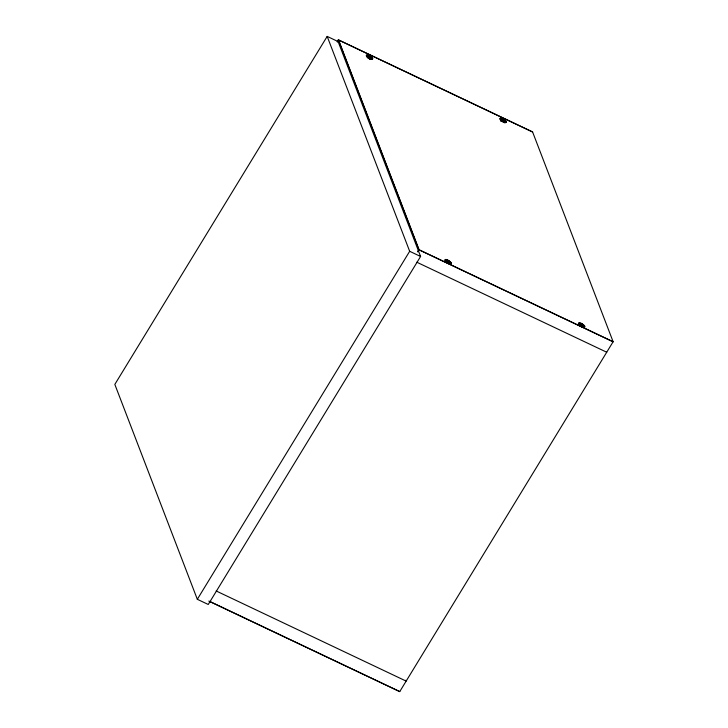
<?xml version="1.0" encoding="UTF-8"?>
<svg xmlns="http://www.w3.org/2000/svg" width="728" height="728" viewBox="0 0 728 728"><rect width="100%" height="100%" fill="white"/><g stroke="black" fill="none" stroke-linecap="round" stroke-linejoin="round"><path stroke-width="1.09" d="M579.179 324.943L579.27 323.441L581.008 324.142L580.853 323.432A2.921 0.837 31.4 0 1 581.854 323.905L584.147 325.753A2.921 0.837 31.4 0 1 584.329 326.235L584.12 326.371M500.809 120.475L500.855 119.747M367.267 56.802L367.276 56.593M367.258 56.893L367.076 56.42M367.067 56.511L367.249 57.084M445.864 261.125L445.827 261.771M579.388 325.079L579.452 323.924A2.921 0.837 31.4 0 1 579.27 323.441M367.094 56.065L367.285 56.493M445.673 260.761L447.493 261.416L448.193 262.471A2.921 0.837 31.4 0 0 449.185 262.945L449.021 263.117M500.664 119.319L502.475 120.029L503.185 121.085A2.921 0.837 31.4 0 0 504.176 121.558L503.858 121.894M371.444 58.731L372.199 58.24A2.921 0.837 31.4 0 0 372.017 57.758L369.715 55.91A2.921 0.837 31.4 0 0 368.723 55.437L368.878 56.147L367.121 55.683M367.312 56.102L367.322 55.929A2.921 0.837 31.4 0 1 367.139 55.446M445.691 260.433L447.447 260.842L447.292 260.124A2.921 0.837 31.4 0 1 448.284 260.597L450.587 262.453A2.921 0.837 31.4 0 1 450.769 262.926L449.085 262.216L450.323 263.208L449.322 263.873M445.882 260.733L445.618 261.725A2.493 0.71 31.4 0 1 445.745 261.106M502.375 119.465L500.682 118.992M367.376 56.739L367.585 55.164L368.814 56.156L367.749 57.903M445.955 261.425L446.155 259.851L447.383 260.842M500.946 120.047L501.146 118.473L502.438 119.456L502.284 118.746A2.921 0.837 31.4 0 1 503.275 119.21L505.578 121.066A2.921 0.837 31.4 0 1 505.76 121.54L505.441 121.749M579.515 324.734L579.716 323.159L580.953 324.151M367.94 57.767L368.222 56.848L369.078 56.848L369.615 57.776A2.921 0.837 31.4 0 0 370.616 58.249L370.461 57.539L372.199 58.24M446.528 262.471L446.81 261.552L447.656 261.543M501.455 121.212L501.792 120.156L502.639 120.156M580.089 325.771L580.371 324.852L581.217 324.852L581.754 325.771A2.921 0.837 31.4 0 0 582.746 326.244L582.464 326.554M368.004 57.184L368.723 55.437M368.905 57.885L369.715 55.91M447.547 262.426L448.284 260.597M501.81 119.902L502.284 118.746M502.702 120.639L503.275 119.21M446.646 261.716L447.292 260.124M580.298 324.688A2.675 0.764 31.4 0 1 581.026 323.587A2.675 0.764 31.4 0 1 584.074 326.235A2.675 0.764 31.4 0 1 580.298 324.688L580.853 323.432M581.308 325.243L581.854 323.905M327.181 36.4L114.833 384.402L197.324 599.299L208.254 604.477L420.593 256.474L338.111 41.578L327.181 36.4L409.673 251.296L420.593 256.474M337.137 41.742L338.302 39.831L532.577 131.914L613.167 341.851L418.891 249.768L338.302 39.831L532.623 132.032M337.428 41.969L338.593 40.058L419.137 249.886L417.972 251.788M368.869 58.222L369.933 56.475M369.76 58.95L370.834 57.203M369.951 59.423L371.016 57.676M371.053 59.378L371.944 57.922M197.324 599.299L409.673 251.296M417.726 251.679L418.891 249.768M417.927 251.679L419.091 249.768L613.122 341.732L399.754 691.6L208.809 601.091M501 121.54L502.065 119.792M502.429 121.531L503.494 119.783M503.803 121.64L503.103 122.158M504.613 122.686L505.505 121.23M445.299 261.543L445.964 260.451M447.665 260.042L447.074 261.78M579.524 323.76L579.079 324.488A2.493 0.71 31.4 0 1 579.388 324.415M581.235 323.35L580.635 325.088M581.326 326.59L582.391 324.834L583.246 324.834L581.645 326.581M581.9 326.945L582.964 325.198M369.506 58.577L371.098 56.83L370.252 56.83M503.603 121.303L504.668 120.138L503.812 120.138M448.084 263.272L449.676 261.525L448.83 261.525M372.017 57.758L371.353 58.195M505.341 121.813L504.131 122.559A2.493 0.71 31.4 0 0 504.459 121.731L504.686 121.649M584.329 326.235L582.591 325.534L583.82 326.572M504.877 122.122L504.167 122.586M504.276 121.913L504.522 121.758A2.493 0.71 31.4 0 0 501.92 120.002M370.67 59.232L371.753 58.522L370.516 57.53M582.773 327.209L583.883 326.517M449.058 262.226L449.185 262.945M582.591 325.534L582.746 326.244M504.085 120.839L505.76 121.54M367.322 55.929L369.078 56.839M579.452 323.924L581.217 324.843M416.798 262.207L606.715 352.225M216.189 590.972L406.16 681.108L405.824 680.234M209.782 601.465L399.754 691.6M505.314 121.831L504.049 120.839L504.176 121.558M501.492 121.239A2.493 0.71 31.4 0 1 501.237 121.03M500.728 120.529A2.493 0.71 31.4 0 1 500.509 120.184M500.509 119.829A2.493 0.71 31.4 0 1 501.119 119.747M500.882 119.228A2.921 0.837 31.4 0 1 500.7 118.755M368.068 56.584A2.493 0.71 31.4 0 1 370.934 58.468A2.493 0.71 31.4 0 1 370.179 59.159M368.978 58.622A2.493 0.71 31.4 0 1 368.659 58.44M367.249 56.411A2.493 0.71 31.4 0 1 367.449 56.42M580.644 324.752A2.493 0.71 31.4 0 1 582.8 326.171A2.493 0.71 31.4 0 1 583.21 327.236M446.637 261.27A2.493 0.71 31.4 0 1 449.012 262.662A2.493 0.71 31.4 0 1 449.695 263.9M445.891 260.615A2.921 0.837 31.4 0 1 445.709 260.142M501.729 120.002A2.675 0.764 31.4 0 0 505.505 121.549A2.675 0.764 31.4 0 0 502.457 118.901A2.675 0.764 31.4 0 0 501.729 120.002M368.168 56.693A2.675 0.764 31.4 0 0 371.944 58.24A2.675 0.764 31.4 0 0 368.896 55.592A2.675 0.764 31.4 0 0 368.168 56.693M446.737 261.388A2.675 0.764 31.4 0 0 450.514 262.935A2.675 0.764 31.4 0 0 447.465 260.287A2.675 0.764 31.4 0 0 446.737 261.388M500.919 120.429A3.631 1.037 31.4 0 0 506.042 122.513A3.631 1.037 31.4 0 0 501.865 118.91A3.631 1.037 31.4 0 0 500.919 120.429M501.201 119.965A3.631 1.037 31.4 0 0 506.333 122.04A3.631 1.037 31.4 0 0 502.156 118.437A3.631 1.037 31.4 0 0 501.201 119.965M367.358 57.121A3.631 1.037 31.4 0 0 372.481 59.205A3.631 1.037 31.4 0 0 368.304 55.601A3.631 1.037 31.4 0 0 367.358 57.121M367.64 56.657A3.631 1.037 31.4 0 0 372.763 58.74A3.631 1.037 31.4 0 0 368.586 55.137A3.631 1.037 31.4 0 0 367.64 56.657M579.497 325.125A3.631 1.037 31.4 0 0 584.62 327.2A3.631 1.037 31.4 0 0 580.444 323.596A3.631 1.037 31.4 0 0 579.497 325.125M579.779 324.652A3.631 1.037 31.4 0 0 584.903 326.736A3.631 1.037 31.4 0 0 580.726 323.132A3.631 1.037 31.4 0 0 579.779 324.652M445.927 261.816A3.631 1.037 31.4 0 0 451.06 263.891A3.631 1.037 31.4 0 0 446.883 260.287A3.631 1.037 31.4 0 0 445.927 261.816M446.219 261.352A3.631 1.037 31.4 0 0 451.342 263.427A3.631 1.037 31.4 0 0 447.165 259.823A3.631 1.037 31.4 0 0 446.219 261.352"/></g></svg>
